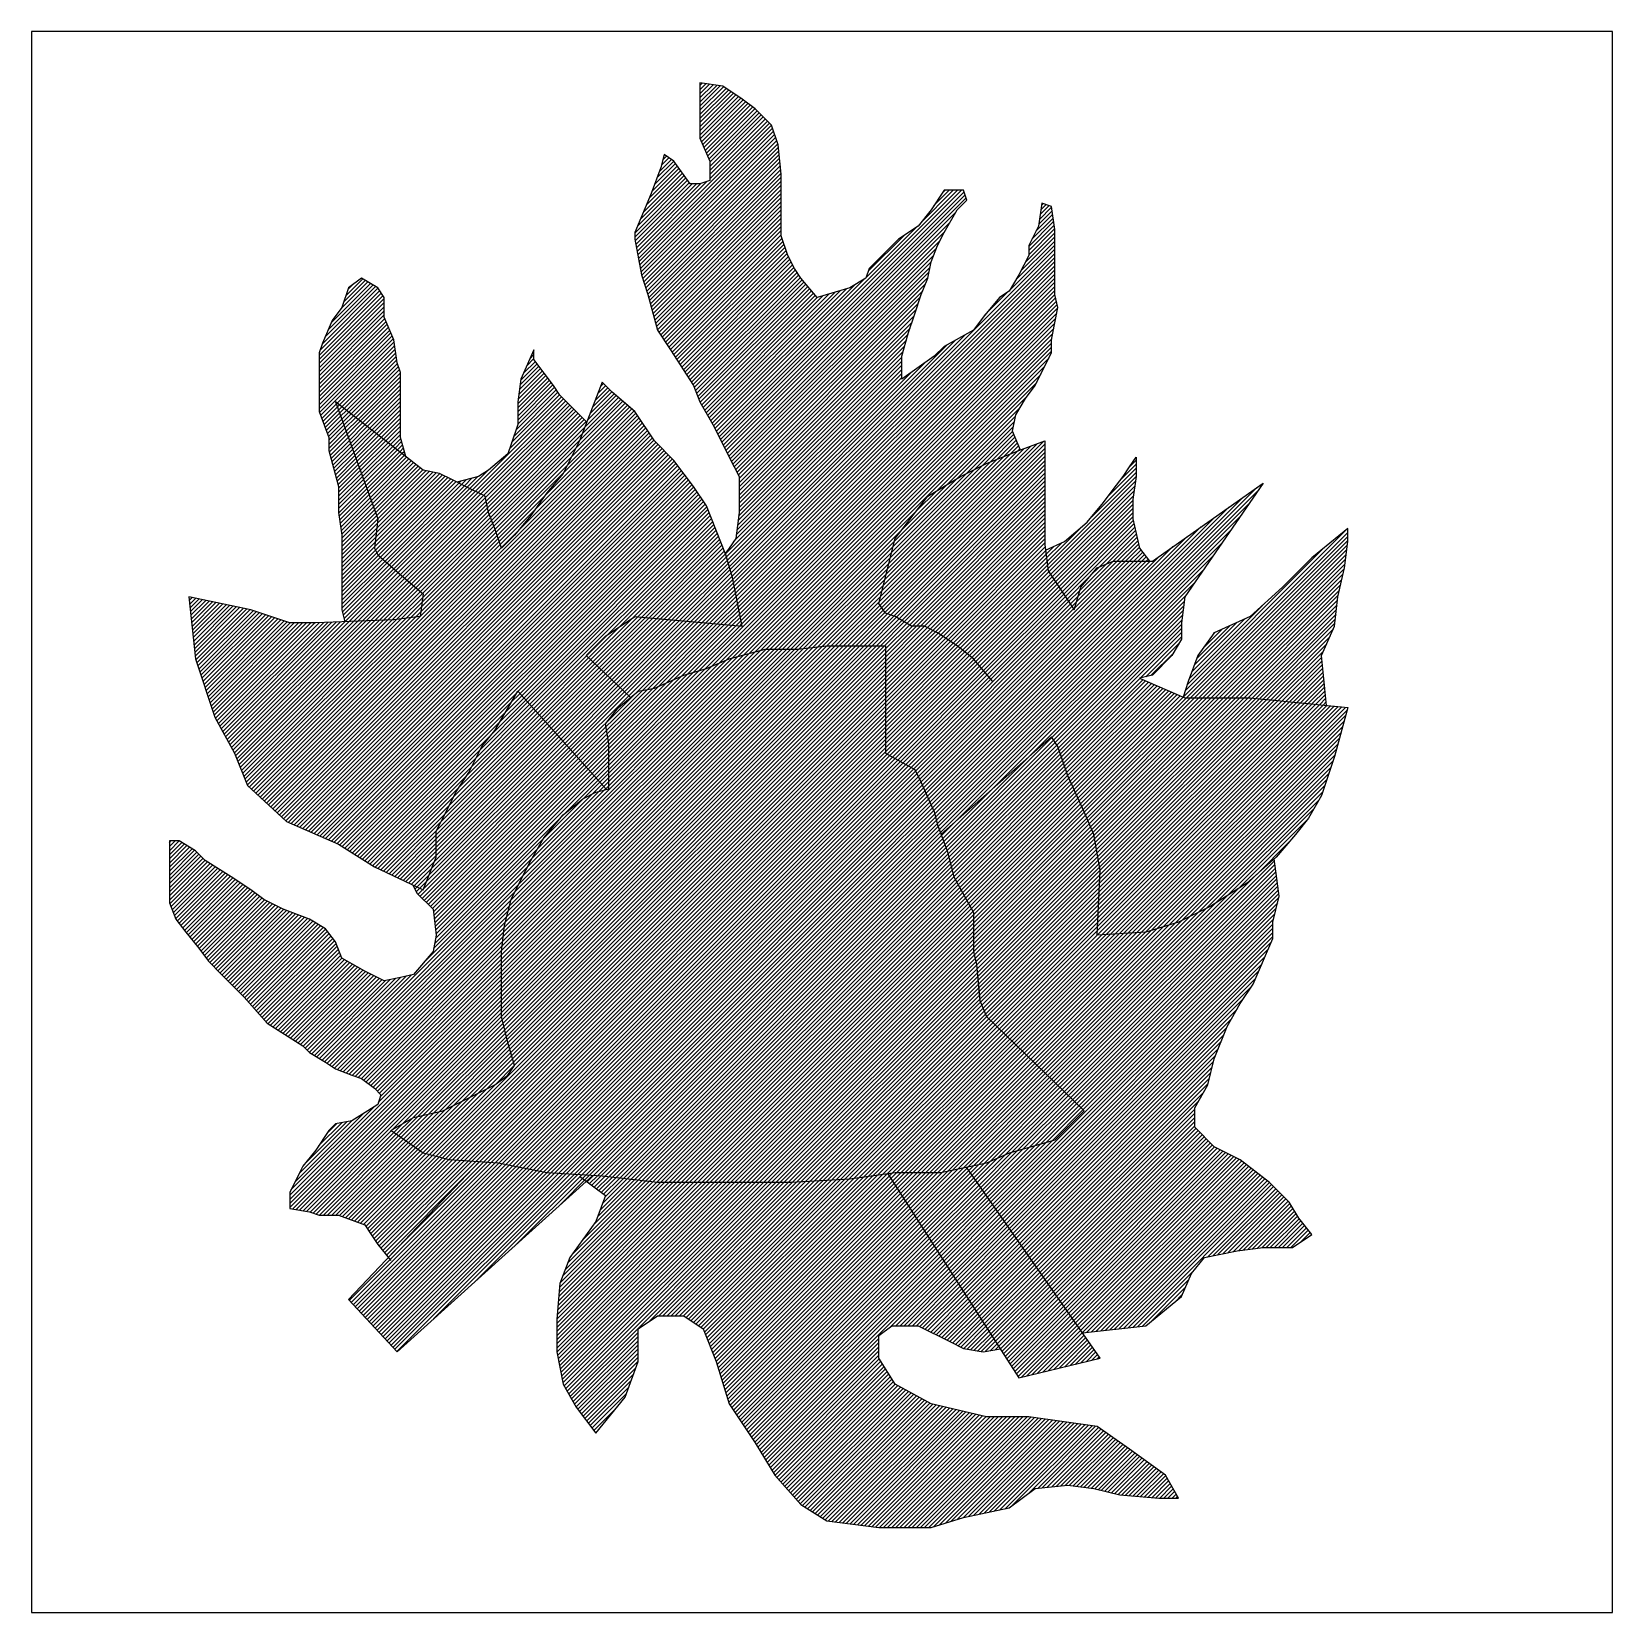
# Model space of a CAD drawing. Extents: x 0.049 to 0.912, y 0.187 to 1.049.
import ezdxf

# ---------------------------------------------------------------- set-up
doc = ezdxf.new("R2010")
doc.units = 0
doc.layers.add('ROOD', color=7, linetype='CONTINUOUS')
doc.layers.add('VEILIG', color=7, linetype='CONTINUOUS')

msp = doc.modelspace()

# ---------------------------------------------------------------- hatches: boundary and pattern name
at = {"layer": 'ROOD'}
h = msp.add_hatch(dxfattribs=at)
h.set_pattern_fill('ANSI31', color=1, scale=0.0005, style=0)
h.paths.add_polyline_path([(0.51624, 0.42617), (0.49544, 0.4232), (0.46347, 0.42142), (0.43151, 0.42142), (0.39066, 0.42142), (0.36047, 0.42497), (0.35531, 0.42528), (0.35182, 0.42214), (0.36224, 0.41432), (0.35692, 0.40012), (0.34271, 0.3806), (0.33738, 0.3664), (0.33561, 0.34687), (0.33561, 0.32912), (0.33916, 0.31137), (0.34626, 0.29895), (0.35692, 0.28475), (0.3729, 0.30427), (0.38, 0.3238), (0.38, 0.34155), (0.39066, 0.34865), (0.40487, 0.34865), (0.41552, 0.34155), (0.42263, 0.3238), (0.42973, 0.30072), (0.44394, 0.27942), (0.45459, 0.26167), (0.4688, 0.2457), (0.48301, 0.23682), (0.51142, 0.23327), (0.53984, 0.23327), (0.5576, 0.2386), (0.58246, 0.24392), (0.59667, 0.25457), (0.61443, 0.25635), (0.62863, 0.25457), (0.64284, 0.25102), (0.66415, 0.24925), (0.67481, 0.24925), (0.66771, 0.26167), (0.64817, 0.27587), (0.63041, 0.2883), (0.59312, 0.29362), (0.57003, 0.29362), (0.53984, 0.30072), (0.5203, 0.31137), (0.51142, 0.32557), (0.51142, 0.338), (0.51853, 0.34332), (0.53273, 0.34332), (0.55049, 0.33445), (0.5576, 0.3309), (0.56825, 0.32912), (0.57765, 0.33069)])
h.paths.add_polyline_path([(0.70855, 0.43385), (0.69434, 0.44095), (0.68369, 0.4516), (0.68369, 0.46225), (0.69079, 0.47467), (0.69434, 0.48887), (0.70145, 0.50662), (0.70855, 0.51905), (0.71566, 0.5297), (0.72631, 0.55455), (0.72631, 0.56342), (0.72986, 0.57762), (0.72809, 0.59005), (0.72709, 0.59804), (0.7121, 0.58472), (0.69257, 0.5723), (0.67481, 0.56342), (0.65705, 0.5581), (0.63041, 0.55632), (0.63219, 0.59182), (0.62863, 0.61135), (0.62331, 0.62377), (0.61443, 0.6433), (0.6091, 0.65927), (0.60555, 0.6646), (0.54531, 0.61156), (0.54872, 0.60247), (0.55227, 0.58827), (0.56292, 0.56875), (0.56292, 0.54745), (0.5647, 0.54035), (0.56648, 0.52082), (0.57003, 0.51195), (0.62331, 0.46047), (0.60732, 0.4445), (0.58246, 0.4374), (0.57003, 0.43207), (0.55922, 0.42976), (0.62245, 0.33948), (0.65705, 0.34332), (0.67658, 0.3593), (0.68191, 0.37172), (0.68902, 0.3806), (0.70678, 0.38415), (0.72098, 0.38592), (0.73697, 0.38592), (0.74762, 0.39302), (0.74052, 0.4019), (0.73519, 0.41077), (0.72454, 0.42142)])
h.paths.add_polyline_path([(0.75295, 0.70897), (0.76005, 0.72495), (0.76183, 0.74092), (0.76538, 0.7569), (0.76716, 0.7711), (0.76716, 0.7782), (0.74762, 0.76222), (0.73164, 0.74625), (0.71388, 0.73027), (0.69434, 0.7214), (0.68546, 0.70897), (0.68014, 0.69477), (0.67732, 0.68634), (0.67836, 0.6859), (0.71388, 0.6859), (0.75568, 0.68172)])
h.paths.add_polyline_path([(0.64995, 0.78352), (0.64995, 0.79417), (0.65172, 0.8066), (0.65172, 0.81725), (0.64817, 0.81192), (0.64462, 0.8066), (0.63929, 0.7995), (0.63396, 0.7924), (0.62508, 0.78175), (0.61265, 0.7711), (0.60235, 0.76652), (0.60377, 0.75512), (0.61798, 0.73382), (0.62153, 0.74625), (0.63041, 0.7569), (0.63929, 0.76045), (0.65172, 0.76045), (0.65902, 0.76045), (0.6535, 0.76755)])
h.paths.add_polyline_path([(0.59667, 0.8563), (0.602, 0.86695), (0.60555, 0.87405), (0.60555, 0.88115), (0.6091, 0.8989), (0.60732, 0.906), (0.60732, 0.9202), (0.60732, 0.92553), (0.60732, 0.9415), (0.60555, 0.95393), (0.60022, 0.9557), (0.59844, 0.94328), (0.59312, 0.93263), (0.59312, 0.9273), (0.58779, 0.91665), (0.58246, 0.90777), (0.57713, 0.90423), (0.56825, 0.89358), (0.56292, 0.88647), (0.54694, 0.8776), (0.54161, 0.87227), (0.52385, 0.85985), (0.52385, 0.87227), (0.52741, 0.8847), (0.53096, 0.89535), (0.53451, 0.906), (0.53806, 0.91488), (0.53984, 0.92375), (0.54339, 0.93263), (0.54694, 0.93972), (0.55404, 0.95215), (0.55937, 0.95747), (0.5576, 0.9628), (0.54694, 0.9628), (0.53984, 0.95215), (0.53273, 0.94328), (0.52208, 0.93617), (0.50609, 0.9202), (0.50432, 0.91488), (0.49544, 0.90955), (0.47768, 0.90423), (0.4688, 0.91488), (0.46525, 0.9202), (0.4617, 0.9273), (0.45815, 0.93795), (0.45815, 0.9486), (0.45815, 0.95747), (0.45815, 0.97168), (0.45637, 0.98765), (0.45282, 0.9983), (0.44394, 1.00717), (0.43683, 1.0125), (0.42618, 1.0196), (0.41375, 1.02138), (0.41375, 0.9983), (0.41375, 0.9912), (0.41907, 0.97878), (0.41907, 0.97168), (0.41907, 0.96812), (0.41375, 0.96635), (0.40842, 0.96635), (0.39954, 0.97878), (0.39421, 0.98233), (0.39244, 0.97523), (0.38711, 0.96103), (0.37823, 0.93972), (0.37823, 0.93617), (0.38178, 0.91665), (0.38533, 0.906), (0.39066, 0.88647), (0.39776, 0.87583), (0.41019, 0.8563), (0.41375, 0.84742), (0.42085, 0.835), (0.4244, 0.8279), (0.42973, 0.81725), (0.43506, 0.8066), (0.43506, 0.7924), (0.43506, 0.78708), (0.43328, 0.77287), (0.42973, 0.76755), (0.4276, 0.76489), (0.42795, 0.764), (0.43151, 0.75157), (0.43683, 0.72495), (0.37823, 0.73027), (0.36224, 0.71962), (0.35159, 0.70897), (0.37586, 0.686), (0.38, 0.68945), (0.38888, 0.69122), (0.40487, 0.69832), (0.4173, 0.70187), (0.42973, 0.7072), (0.44927, 0.71252), (0.46702, 0.71252), (0.48301, 0.7143), (0.49544, 0.7143), (0.50787, 0.7143), (0.51497, 0.7143), (0.51497, 0.65572), (0.52753, 0.64875), (0.57358, 0.69477), (0.56292, 0.7072), (0.55404, 0.7143), (0.54339, 0.7214), (0.53629, 0.72495), (0.52918, 0.72495), (0.5203, 0.73027), (0.51497, 0.73205), (0.51142, 0.73737), (0.5203, 0.77287), (0.53806, 0.79595), (0.55582, 0.8066), (0.57003, 0.8137), (0.58855, 0.8211), (0.58424, 0.83145), (0.58601, 0.84032), (0.59134, 0.8492)])
h.paths.add_polyline_path([(0.33916, 0.80837), (0.34804, 0.82613), (0.35201, 0.83635), (0.33738, 0.85097), (0.33383, 0.8563), (0.32317, 0.8705), (0.32317, 0.87583), (0.31607, 0.85985), (0.31429, 0.84742), (0.31429, 0.835), (0.31074, 0.82435), (0.30897, 0.81902), (0.29831, 0.81015), (0.29298, 0.8066), (0.28114, 0.80364), (0.28588, 0.80127), (0.29653, 0.79595), (0.29831, 0.78708), (0.30186, 0.7782), (0.30541, 0.76755), (0.31252, 0.77465), (0.3214, 0.7853), (0.33028, 0.79772)])
h.paths.add_polyline_path([(0.25036, 0.8634), (0.24858, 0.86872), (0.24681, 0.88115), (0.24148, 0.89358), (0.24148, 0.90423), (0.23793, 0.90955), (0.22905, 0.91488), (0.22195, 0.90955), (0.21839, 0.8989), (0.21307, 0.8918), (0.20774, 0.87937), (0.20596, 0.87405), (0.20596, 0.85985), (0.20596, 0.84742), (0.20596, 0.8421), (0.21129, 0.8279), (0.21129, 0.8208), (0.21662, 0.80127), (0.21662, 0.78708), (0.21839, 0.77465), (0.21839, 0.76755), (0.21839, 0.75335), (0.21839, 0.74802), (0.21839, 0.73382), (0.22001, 0.72738), (0.24681, 0.7285), (0.26102, 0.73027), (0.26279, 0.7427), (0.25214, 0.75157), (0.23793, 0.764), (0.23615, 0.76755), (0.23793, 0.78352), (0.21484, 0.84742), (0.25333, 0.8175), (0.25036, 0.8279), (0.25036, 0.84032), (0.25036, 0.84742)])
h.paths.add_polyline_path([(0.30541, 0.5226), (0.30541, 0.5368), (0.30541, 0.54745), (0.30719, 0.56165), (0.31074, 0.57585), (0.31607, 0.5865), (0.3214, 0.59715), (0.3285, 0.60957), (0.33916, 0.622), (0.34981, 0.63087), (0.35692, 0.63442), (0.36278, 0.63589), (0.31429, 0.68945), (0.30186, 0.66815), (0.29476, 0.65927), (0.28765, 0.64507), (0.28055, 0.63442), (0.27522, 0.62377), (0.2699, 0.61312), (0.2699, 0.59892), (0.26279, 0.58117), (0.257, 0.58387), (0.25924, 0.5794), (0.26812, 0.57052), (0.2699, 0.55632), (0.26812, 0.54745), (0.25746, 0.53502), (0.25036, 0.53325), (0.24148, 0.53147), (0.23083, 0.5368), (0.21839, 0.5439), (0.21484, 0.55277), (0.20951, 0.55987), (0.20063, 0.5652), (0.18643, 0.57052), (0.17577, 0.57585), (0.16867, 0.58117), (0.15801, 0.58827), (0.1438, 0.59715), (0.13848, 0.60247), (0.1296, 0.6078), (0.12427, 0.6078), (0.12427, 0.59892), (0.12427, 0.5936), (0.12427, 0.58117), (0.12427, 0.57407), (0.12782, 0.5652), (0.13315, 0.5581), (0.14025, 0.54922), (0.14558, 0.54212), (0.15268, 0.53502), (0.16512, 0.5226), (0.17755, 0.5084), (0.19708, 0.49597), (0.20063, 0.49242), (0.20951, 0.4871), (0.21484, 0.48355), (0.22372, 0.48), (0.22905, 0.47822), (0.23615, 0.4729), (0.23971, 0.46935), (0.23793, 0.46402), (0.2326, 0.46047), (0.22372, 0.45515), (0.21484, 0.45337), (0.21129, 0.44982), (0.20419, 0.43917), (0.19708, 0.4303), (0.19531, 0.42675), (0.19176, 0.41965), (0.18998, 0.4161), (0.18998, 0.40722), (0.20063, 0.40545), (0.20596, 0.40367), (0.21307, 0.40367), (0.21662, 0.40367), (0.23083, 0.39835), (0.23438, 0.39302), (0.23793, 0.3877), (0.24371, 0.38048), (0.29326, 0.43276), (0.277, 0.43385), (0.26279, 0.4374), (0.24503, 0.44982), (0.25746, 0.45692), (0.27345, 0.46047), (0.28765, 0.46757), (0.30186, 0.47467), (0.30897, 0.48), (0.31252, 0.48532), (0.30897, 0.49775), (0.30541, 0.51195)])
at = {"layer": 'VEILIG'}
h = msp.add_hatch(dxfattribs=at)
h.set_pattern_fill('ANSI31', scale=0.0005, style=0)
h.paths.add_polyline_path([(0.31429, 0.68945), (0.36278, 0.63589), (0.36402, 0.6362), (0.36402, 0.66105), (0.36224, 0.6717), (0.36935, 0.68057), (0.37586, 0.686), (0.35159, 0.70897), (0.36224, 0.71962), (0.37823, 0.73027), (0.43683, 0.72495), (0.43151, 0.75157), (0.42795, 0.764), (0.4173, 0.79062), (0.41019, 0.80127), (0.39954, 0.81547), (0.38888, 0.82613), (0.37823, 0.8421), (0.3658, 0.85275), (0.36047, 0.85807), (0.34804, 0.82613), (0.33916, 0.80837), (0.33028, 0.79772), (0.3214, 0.7853), (0.31252, 0.77465), (0.30541, 0.76755), (0.30186, 0.7782), (0.29831, 0.78708), (0.29653, 0.79595), (0.28588, 0.80127), (0.27877, 0.80482), (0.27167, 0.80837), (0.26279, 0.81015), (0.21484, 0.84742), (0.23793, 0.78352), (0.23615, 0.76755), (0.23793, 0.764), (0.25214, 0.75157), (0.26279, 0.7427), (0.26102, 0.73027), (0.24681, 0.7285), (0.20419, 0.72672), (0.18998, 0.72672), (0.16867, 0.73382), (0.13492, 0.74092), (0.13848, 0.7072), (0.14913, 0.67525), (0.15979, 0.65572), (0.16689, 0.63797), (0.1882, 0.61845), (0.21662, 0.60602), (0.23615, 0.5936), (0.26279, 0.58117), (0.2699, 0.59892), (0.2699, 0.61312), (0.27522, 0.62377), (0.28055, 0.63442), (0.28765, 0.64507), (0.29476, 0.65927), (0.30186, 0.66815)])
h.paths.add_polyline_path([(0.60377, 0.75512), (0.602, 0.76932), (0.602, 0.82613), (0.58779, 0.8208), (0.57003, 0.8137), (0.55582, 0.8066), (0.53806, 0.79595), (0.5203, 0.77287), (0.51142, 0.73737), (0.51497, 0.73205), (0.5203, 0.73027), (0.52918, 0.72495), (0.53629, 0.72495), (0.54339, 0.7214), (0.55404, 0.7143), (0.56292, 0.7072), (0.57358, 0.69477), (0.52753, 0.64875), (0.53096, 0.64685), (0.53451, 0.63975), (0.54161, 0.62377), (0.54339, 0.61667), (0.54531, 0.61156), (0.60555, 0.6646), (0.6091, 0.65927), (0.61443, 0.6433), (0.62331, 0.62377), (0.62863, 0.61135), (0.63219, 0.59182), (0.63041, 0.55632), (0.65705, 0.5581), (0.67481, 0.56342), (0.69257, 0.5723), (0.7121, 0.58472), (0.72809, 0.59892), (0.73874, 0.61135), (0.74585, 0.62022), (0.75295, 0.63265), (0.76005, 0.65395), (0.76716, 0.68057), (0.71388, 0.6859), (0.67836, 0.6859), (0.6535, 0.69655), (0.6606, 0.69832), (0.67126, 0.70897), (0.67658, 0.71785), (0.67658, 0.72672), (0.67836, 0.74092), (0.72098, 0.80305), (0.6606, 0.76045), (0.65172, 0.76045), (0.63929, 0.76045), (0.63041, 0.7569), (0.62153, 0.74625), (0.61798, 0.73382)])
h.paths.add_polyline_path([(0.55227, 0.58827), (0.54872, 0.60247), (0.54339, 0.61667), (0.54161, 0.62377), (0.53451, 0.63975), (0.53096, 0.64685), (0.51497, 0.65572), (0.51497, 0.7143), (0.50787, 0.7143), (0.49544, 0.7143), (0.48301, 0.7143), (0.46702, 0.71252), (0.44927, 0.71252), (0.42973, 0.7072), (0.4173, 0.70187), (0.40487, 0.69832), (0.38888, 0.69122), (0.38, 0.68945), (0.36935, 0.68057), (0.36224, 0.6717), (0.36402, 0.66105), (0.36402, 0.6362), (0.35692, 0.63442), (0.34981, 0.63087), (0.33916, 0.622), (0.3285, 0.60957), (0.3214, 0.59715), (0.31607, 0.5865), (0.31074, 0.57585), (0.30719, 0.56165), (0.30541, 0.54745), (0.30541, 0.5368), (0.30541, 0.5226), (0.30541, 0.51195), (0.30897, 0.49775), (0.31252, 0.48532), (0.30897, 0.48), (0.30186, 0.47467), (0.28765, 0.46757), (0.27345, 0.46047), (0.25746, 0.45692), (0.24503, 0.44982), (0.26279, 0.4374), (0.277, 0.43385), (0.30364, 0.43207), (0.33028, 0.42675), (0.36047, 0.42497), (0.39066, 0.42142), (0.43151, 0.42142), (0.46347, 0.42142), (0.49544, 0.4232), (0.5203, 0.42675), (0.54517, 0.42675), (0.57003, 0.43207), (0.58246, 0.4374), (0.60732, 0.4445), (0.62331, 0.46047), (0.57003, 0.51195), (0.56648, 0.52082), (0.5647, 0.54035), (0.56292, 0.54745), (0.56292, 0.56875)])
h.paths.add_polyline_path([(0.35531, 0.42528), (0.33028, 0.42675), (0.30364, 0.43207), (0.29326, 0.43276), (0.22195, 0.35752), (0.24858, 0.32912)])
h.paths.add_polyline_path([(0.55922, 0.42976), (0.54517, 0.42675), (0.5203, 0.42675), (0.51624, 0.42617), (0.58779, 0.31492), (0.63219, 0.32557)])

# ---------------------------------------------------------------- linework, layer by layer
at = {"layer": 'ROOD', "color": 1}
for points in [[(0.58856, 0.82109), (0.58424, 0.83145), (0.58601, 0.84032), (0.59134, 0.8492), (0.59667, 0.8563), (0.602, 0.86695), (0.60555, 0.87405), (0.60555, 0.88115), (0.6091, 0.8989), (0.60732, 0.906), (0.60732, 0.9202), (0.60732, 0.92553), (0.60732, 0.9415), (0.60555, 0.95393), (0.60022, 0.9557), (0.59844, 0.94328), (0.59312, 0.93263), (0.59312, 0.9273), (0.58779, 0.91665), (0.58246, 0.90777), (0.57713, 0.90423), (0.56825, 0.89358), (0.56292, 0.88647), (0.54694, 0.8776), (0.54161, 0.87227), (0.52385, 0.85985), (0.52385, 0.87227), (0.52741, 0.8847), (0.53096, 0.89535), (0.53451, 0.906), (0.53806, 0.91488), (0.53984, 0.92375), (0.54339, 0.93263), (0.54694, 0.93972), (0.55404, 0.95215), (0.55937, 0.95747), (0.5576, 0.9628), (0.54694, 0.9628), (0.53984, 0.95215), (0.53273, 0.94328), (0.52208, 0.93617), (0.50609, 0.9202), (0.50432, 0.91488), (0.49544, 0.90955), (0.47768, 0.90423), (0.4688, 0.91488), (0.46525, 0.9202), (0.4617, 0.9273), (0.45815, 0.93795), (0.45815, 0.9486), (0.45815, 0.95747), (0.45815, 0.97168), (0.45637, 0.98765), (0.45282, 0.9983), (0.44394, 1.00717), (0.43683, 1.0125), (0.42618, 1.0196), (0.41375, 1.02138), (0.41375, 0.9983), (0.41375, 0.9912), (0.41907, 0.97878), (0.41907, 0.97168), (0.41907, 0.96812), (0.41375, 0.96635), (0.40842, 0.96635), (0.39954, 0.97878), (0.39421, 0.98233), (0.39244, 0.97523), (0.38711, 0.96103), (0.37823, 0.93972), (0.37823, 0.93617), (0.38178, 0.91665), (0.38533, 0.906), (0.39066, 0.88647), (0.39776, 0.87583), (0.41019, 0.8563), (0.41375, 0.84742), (0.42085, 0.835), (0.4244, 0.8279), (0.42973, 0.81725), (0.43506, 0.8066), (0.43506, 0.7924), (0.43506, 0.78708), (0.43328, 0.77287), (0.42973, 0.76755), (0.4276, 0.76489)], [(0.25333, 0.8175), (0.25036, 0.8279), (0.25036, 0.84032), (0.25036, 0.84742), (0.25036, 0.8634), (0.24858, 0.86872), (0.24681, 0.88115), (0.24148, 0.89358), (0.24148, 0.90423), (0.23793, 0.90955), (0.22905, 0.91488), (0.22195, 0.90955), (0.21839, 0.8989), (0.21307, 0.8918), (0.20774, 0.87937), (0.20596, 0.87405), (0.20596, 0.85985), (0.20596, 0.84742), (0.20596, 0.8421), (0.21129, 0.8279), (0.21129, 0.8208), (0.21662, 0.80127), (0.21662, 0.78708), (0.21839, 0.77465), (0.21839, 0.76755), (0.21839, 0.75335), (0.21839, 0.74802), (0.21839, 0.73382), (0.22001, 0.72738)], [(0.35201, 0.83635), (0.33738, 0.85097), (0.33383, 0.8563), (0.32317, 0.8705), (0.32317, 0.87583), (0.31607, 0.85985), (0.31429, 0.84742), (0.31429, 0.835), (0.31074, 0.82435), (0.30897, 0.81902), (0.29831, 0.81015), (0.29298, 0.8066), (0.28114, 0.80364)], [(0.60235, 0.76652), (0.61265, 0.7711), (0.62508, 0.78175), (0.63396, 0.7924), (0.63929, 0.7995), (0.64462, 0.8066), (0.64817, 0.81192), (0.65172, 0.81725), (0.65172, 0.8066), (0.64995, 0.79417), (0.64995, 0.78352), (0.6535, 0.76755), (0.65902, 0.76045)], [(0.75568, 0.68172), (0.75295, 0.70897), (0.76005, 0.72495), (0.76183, 0.74092), (0.76538, 0.7569), (0.76716, 0.7711), (0.76716, 0.7782), (0.74762, 0.76222), (0.73164, 0.74625), (0.71388, 0.73027), (0.69434, 0.7214), (0.68546, 0.70897), (0.68014, 0.69477), (0.67732, 0.68634)], [(0.257, 0.58387), (0.25924, 0.5794), (0.26812, 0.57052), (0.2699, 0.55632), (0.26812, 0.54745), (0.25746, 0.53502), (0.25036, 0.53325), (0.24148, 0.53147), (0.23083, 0.5368), (0.21839, 0.5439), (0.21484, 0.55277), (0.20951, 0.55987), (0.20063, 0.5652), (0.18643, 0.57052), (0.17577, 0.57585), (0.16867, 0.58117), (0.15801, 0.58827), (0.1438, 0.59715), (0.13848, 0.60247), (0.1296, 0.6078), (0.12427, 0.6078), (0.12427, 0.59892), (0.12427, 0.5936), (0.12427, 0.58117), (0.12427, 0.57407), (0.12782, 0.5652), (0.13315, 0.5581), (0.14025, 0.54922), (0.14558, 0.54212), (0.15268, 0.53502), (0.16512, 0.5226), (0.17755, 0.5084), (0.19708, 0.49597), (0.20063, 0.49242), (0.20951, 0.4871), (0.21484, 0.48355), (0.22372, 0.48), (0.22905, 0.47822), (0.23615, 0.4729), (0.23971, 0.46935), (0.23793, 0.46402), (0.2326, 0.46047), (0.22372, 0.45515), (0.21484, 0.45337), (0.21129, 0.44982), (0.20419, 0.43917), (0.19708, 0.4303), (0.19531, 0.42675), (0.19176, 0.41965), (0.18998, 0.4161), (0.18998, 0.40722), (0.20063, 0.40545), (0.20596, 0.40367), (0.21307, 0.40367), (0.21662, 0.40367), (0.23083, 0.39835), (0.23438, 0.39302), (0.23793, 0.3877), (0.24503, 0.37882)], [(0.62245, 0.33948), (0.65705, 0.34332), (0.67658, 0.3593), (0.68191, 0.37172), (0.68902, 0.3806), (0.70678, 0.38415), (0.72098, 0.38592), (0.73697, 0.38592), (0.74762, 0.39302), (0.74052, 0.4019), (0.73519, 0.41077), (0.72454, 0.42142), (0.70855, 0.43385), (0.69434, 0.44095), (0.68369, 0.4516), (0.68369, 0.46225), (0.69079, 0.47467), (0.69434, 0.48887), (0.70145, 0.50662), (0.70855, 0.51905), (0.71566, 0.5297), (0.72631, 0.55455), (0.72631, 0.56342), (0.72986, 0.57762), (0.72809, 0.59005), (0.72709, 0.59804)], [(0.34804, 0.42497), (0.36224, 0.41432), (0.35692, 0.40012), (0.34271, 0.3806), (0.33738, 0.3664), (0.33561, 0.34687), (0.33561, 0.32912), (0.33916, 0.31137), (0.34626, 0.29895), (0.35692, 0.28475), (0.3729, 0.30427), (0.38, 0.3238), (0.38, 0.34155), (0.39066, 0.34865), (0.40487, 0.34865), (0.41552, 0.34155), (0.42263, 0.3238), (0.42973, 0.30072), (0.44394, 0.27942), (0.45459, 0.26167), (0.4688, 0.2457), (0.48301, 0.23682), (0.51142, 0.23327), (0.53984, 0.23327), (0.5576, 0.2386), (0.58246, 0.24392), (0.59667, 0.25457), (0.61443, 0.25635), (0.62863, 0.25457), (0.64284, 0.25102), (0.66415, 0.24925), (0.67481, 0.24925), (0.66771, 0.26167), (0.64817, 0.27587), (0.63041, 0.2883), (0.59312, 0.29362), (0.57003, 0.29362), (0.53984, 0.30072), (0.5203, 0.31137), (0.51142, 0.32557), (0.51142, 0.338), (0.51853, 0.34332), (0.53273, 0.34332), (0.55049, 0.33445), (0.5576, 0.3309), (0.56825, 0.32912), (0.57765, 0.33069)]]:
    msp.add_lwpolyline(points, dxfattribs=at)
at = {"layer": 'VEILIG'}
msp.add_lwpolyline([(0.04909, 0.18689), (0.91159, 0.18689), (0.91159, 1.04939), (0.04909, 1.04939)], close=True, dxfattribs=at)
at = {"layer": 'VEILIG', "color": 7}
for points in [[(0.37586, 0.686), (0.35159, 0.70897), (0.36224, 0.71962), (0.37823, 0.73027), (0.43683, 0.72495), (0.43151, 0.75157), (0.42795, 0.764), (0.4173, 0.79062), (0.41019, 0.80127), (0.39954, 0.81547), (0.38888, 0.82613), (0.37823, 0.8421), (0.3658, 0.85275), (0.36047, 0.85807), (0.34804, 0.82613), (0.33916, 0.80837), (0.33028, 0.79772), (0.3214, 0.7853), (0.31252, 0.77465), (0.30541, 0.76755), (0.30186, 0.7782), (0.29831, 0.78708), (0.29653, 0.79595), (0.28588, 0.80127), (0.27877, 0.80482), (0.27167, 0.80837), (0.26279, 0.81015), (0.21484, 0.84742), (0.23793, 0.78352), (0.23615, 0.76755), (0.23793, 0.764), (0.25214, 0.75157), (0.26279, 0.7427), (0.26102, 0.73027), (0.24681, 0.7285), (0.20419, 0.72672), (0.18998, 0.72672), (0.16867, 0.73382), (0.13492, 0.74092), (0.13848, 0.7072), (0.14913, 0.67525), (0.15979, 0.65572), (0.16689, 0.63797), (0.1882, 0.61845), (0.21662, 0.60602), (0.23615, 0.5936), (0.26279, 0.58117), (0.2699, 0.59892), (0.2699, 0.61312), (0.27522, 0.62377), (0.28055, 0.63442), (0.28765, 0.64507), (0.29476, 0.65927), (0.30186, 0.66815), (0.31429, 0.68945), (0.36278, 0.63589)], [(0.52753, 0.64875), (0.57358, 0.69477), (0.56292, 0.7072), (0.55404, 0.7143), (0.54339, 0.7214), (0.53629, 0.72495), (0.52918, 0.72495), (0.5203, 0.73027), (0.51497, 0.73205), (0.51142, 0.73737), (0.5203, 0.77287), (0.53806, 0.79595), (0.55582, 0.8066), (0.57003, 0.8137), (0.58779, 0.8208), (0.602, 0.82613), (0.602, 0.76932), (0.60377, 0.75512), (0.61798, 0.73382), (0.62153, 0.74625), (0.63041, 0.7569), (0.63929, 0.76045), (0.65172, 0.76045), (0.6606, 0.76045), (0.72098, 0.80305), (0.67836, 0.74092), (0.67658, 0.72672), (0.67658, 0.71785), (0.67126, 0.70897), (0.6606, 0.69832), (0.6535, 0.69655), (0.67836, 0.6859), (0.71388, 0.6859), (0.76716, 0.68057), (0.76005, 0.65395), (0.75295, 0.63265), (0.74585, 0.62022), (0.73874, 0.61135), (0.72809, 0.59892), (0.7121, 0.58472), (0.69257, 0.5723), (0.67481, 0.56342), (0.65705, 0.5581), (0.63041, 0.55632), (0.63219, 0.59182), (0.62863, 0.61135), (0.62331, 0.62377), (0.61443, 0.6433), (0.6091, 0.65927), (0.60555, 0.6646), (0.54531, 0.61156)], [(0.29326, 0.43276), (0.22195, 0.35752), (0.24858, 0.32912), (0.35531, 0.42528)], [(0.51624, 0.42617), (0.58779, 0.31492), (0.63219, 0.32557), (0.55922, 0.42976)]]:
    msp.add_lwpolyline(points, dxfattribs=at)
msp.add_lwpolyline([(0.24503, 0.44982), (0.25746, 0.45692), (0.27345, 0.46047), (0.28765, 0.46757), (0.30186, 0.47467), (0.30897, 0.48), (0.31252, 0.48532), (0.30897, 0.49775), (0.30541, 0.51195), (0.30541, 0.5226), (0.30541, 0.5368), (0.30541, 0.54745), (0.30719, 0.56165), (0.31074, 0.57585), (0.31607, 0.5865), (0.3214, 0.59715), (0.3285, 0.60957), (0.33916, 0.622), (0.34981, 0.63087), (0.35692, 0.63442), (0.36402, 0.6362), (0.36402, 0.66105), (0.36224, 0.6717), (0.36935, 0.68057), (0.38, 0.68945), (0.38888, 0.69122), (0.40487, 0.69832), (0.4173, 0.70187), (0.42973, 0.7072), (0.44927, 0.71252), (0.46702, 0.71252), (0.48301, 0.7143), (0.49544, 0.7143), (0.50787, 0.7143), (0.51497, 0.7143), (0.51497, 0.65572), (0.53096, 0.64685), (0.53451, 0.63975), (0.54161, 0.62377), (0.54339, 0.61667), (0.54872, 0.60247), (0.55227, 0.58827), (0.56292, 0.56875), (0.56292, 0.54745), (0.5647, 0.54035), (0.56648, 0.52082), (0.57003, 0.51195), (0.62331, 0.46047), (0.60732, 0.4445), (0.58246, 0.4374), (0.57003, 0.43207), (0.54517, 0.42675), (0.5203, 0.42675), (0.49544, 0.4232), (0.46347, 0.42142), (0.43151, 0.42142), (0.39066, 0.42142), (0.36047, 0.42497), (0.33028, 0.42675), (0.30364, 0.43207), (0.277, 0.43385), (0.26279, 0.4374)], close=True, dxfattribs=at)

doc.saveas('drawing.dxf')
